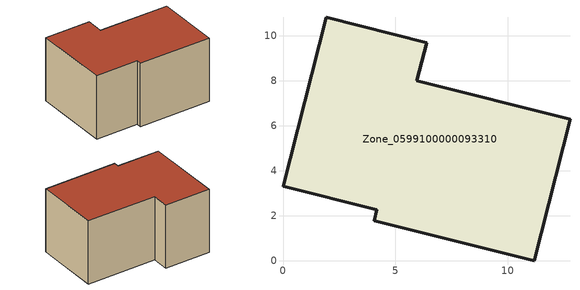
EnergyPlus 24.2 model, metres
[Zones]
Zone_0599100000093310
 floor ground (C_G): 12.76,6.29 11.16,0 4.05,1.78 4.17,2.27 0,3.31 1.93,10.84 6.39,9.7 5.94,8.02 z0
 wall outside (C_F): 11.16,0 12.76,6.29 5.94,8.02 6.39,9.7 1.93,10.84 0,3.31 4.17,2.27 4.05,1.78 11.16,0 z0:6.45
 roof outside (C_R): 12.76,6.29 5.94,8.02 6.39,9.7 1.93,10.84 0,3.31 4.17,2.27 4.05,1.78 11.16,0 z6.45
[BUILDING]
Pand.0599100000093310: North Axis=0; Terrain=City; Loads Convergence Tolerance Value=0.04; Temperature Convergence Tolerance Value=0.4; Solar Distribution=FullExterior; Maximum Number of Warmup Days=25; Minimum Number of Warmup Days=1
[Site:Location]
Rotterdam.The.Hague.AP_ZH_NLD Design_Conditions: Latitude=51.96; Longitude=4.45; Time Zone=1; Elevation=-4.5
[SITE:GROUNDTEMPERATURE:BUILDINGSURFACE]
18, 18, 18, 18, 18, 18, 18, 18, 18, 18, 18, 18
[MATERIAL] Thermal Absorptance=0.9; Solar Absorptance=0.7; Visible Absorptance=0.7
Name | Roughness | Thickness | Conductivity | Density | Specific Heat
G.D.1965 | MediumSmooth | 0.15 | 1 | 540 | 1210
F.D.1965 | Rough | 0.3 | 0.857143 | 1920 | 840
R.D.1965 | MediumRough | 0.2 | 0.08 | 1500 | 1000
[CONSTRUCTION]
C_G: G.D.1965
C_F: F.D.1965
C_R: R.D.1965
[ZONE]
Zone_0599100000093310: Type=1; Multiplier=1; Ceiling Height=Autocalculate; Volume=Autocalculate; Floor Area=autocalculate; Part of Total Floor Area=Yes
[ZONEINFILTRATION:DESIGNFLOWRATE]
Infil_Zone_0599100000093310: Zone or ZoneList or Space or SpaceList=Zone_0599100000093310; Schedule=AlwaysOn; Design Flow Rate Calculation Method=Flow/Area; Flow Rate per Floor Area=0.0042; Constant Term Coefficient=1; Temperature Term Coefficient=0; Velocity Term Coefficient=0; Velocity Squared Term Coefficient=0
[HVACTEMPLATE:ZONE:IDEALLOADSAIRSYSTEM]
Zone_0599100000093310: Maximum Heating Supply Air Temperature=50; Minimum Cooling Supply Air Temperature=13; Maximum Heating Supply Air Humidity Ratio=0.0156; Minimum Cooling Supply Air Humidity Ratio=0.0077; Heating Limit=NoLimit; Cooling Limit=NoLimit; Dehumidification Control Type=ConstantSensibleHeatRatio; Cooling Sensible Heat Ratio=0.7; Dehumidification Setpoint=60; Humidification Control Type=None; Humidification Setpoint=30; Outdoor Air Method=None; Outdoor Air Flow Rate per Person=0.00944; Outdoor Air Flow Rate per Zone Floor Area=0; Outdoor Air Flow Rate per Zone=0; Demand Controlled Ventilation Type=None; Outdoor Air Economizer Type=NoEconomizer; Heat Recovery Type=None; Sensible Heat Recovery Effectiveness=0.7; Latent Heat Recovery Effectiveness=0.65
[ZONECONTROL:THERMOSTAT]
ThermostatControl_Zone_0599100000093310: Zone or ZoneList=Zone_0599100000093310; Control Type Schedule=DualSetpointControlType; Control 1=Thermostat_Zone_0599100000093310; Temperature Difference Between Cutout And Setpoint=0
[THERMOSTATSETPOINT:DUALSETPOINT]
Thermostat_Zone_0599100000093310: Heating Setpoint Temperature Schedule=HeatingSetpoint_Zone_0599100000093310; Cooling Setpoint Temperature Schedule=CoolingSetpoint_Zone_0599100000093310
[SCHEDULE:COMPACT]
HeatingSetpoint_Zone_0599100000093310: Through: 12/31, For: AllDays, Until: 24:00, 21
CoolingSetpoint_Zone_0599100000093310: Through: 12/31, For: AllDays, Until: 24:00, 24
DualSetpointControlType: Through: 12/31, For: AllDays, Until: 24:00, 4
AlwaysOn: Through: 12/31, For: AllDays, Until: 24:00, 1
